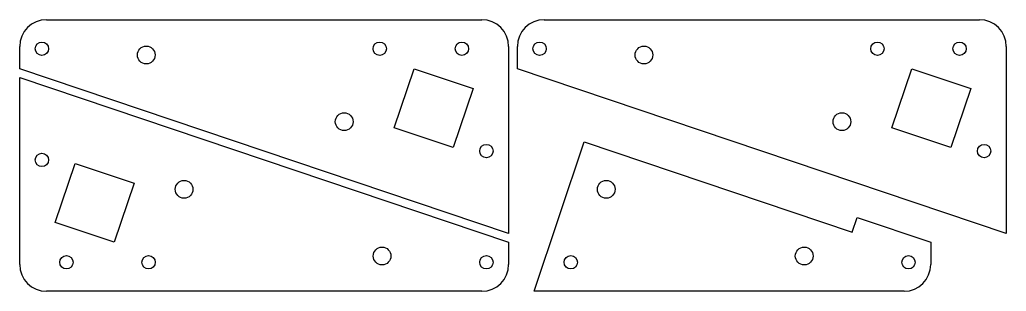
# Model space of a CAD drawing. Extents: x 5 to 227, y -63 to -2.
import ezdxf

# ---------------------------------------------------------------- set-up
doc = ezdxf.new("R2010")
doc.units = 0

# ---------------------------------------------------------------- blocks, each defined once
blk = doc.blocks.new('View0081')
at = {"color": 0, "linetype": 'BYBLOCK'}
for p, q in [((101.421, 93.4132), (107, 110)), ((107, 110), (112, 110)), ((118, 104), (118, 20.7346)), ((104.738, 92.2973), (101.421, 93.4132)), ((84.4616, 32.0157), (104.738, 92.2973)), ((118, 20.7346), (84.4616, 32.0157))]:
    blk.add_line(p, q, dxfattribs=at)
for centre, radius in [((111.5, 105), 1.5), ((110.085, 81.531), 2), ((95.1006, 36.9835), 2), ((111.5, 29), 1.5)]:
    blk.add_circle(centre, radius, dxfattribs=at)
blk.add_arc((112, 104), 6, 0, 90, dxfattribs=at)
blk = doc.blocks.new('View0091')
at = {"color": 0, "linetype": 'BYBLOCK'}
for p, q in [((70, 0), (107, 110)), ((107, 110), (112, 110)), ((118, 104), (118, 6)), ((89.2672, 12.4634), (93.7305, 25.7328)), ((93.7305, 25.7328), (107, 21.2695)), ((107, 21.2695), (102.537, 8)), ((102.537, 8), (89.2672, 12.4634)), ((112, 0), (70, 0))]:
    blk.add_line(p, q, dxfattribs=at)
for centre, radius in [((111.5, 105), 1.5), ((110.085, 81.531), 2), ((95.1006, 36.9835), 2), ((111.5, 29), 1.5), ((111.5, 10.5), 1.5), ((88.5, 5), 1.5)]:
    blk.add_circle(centre, radius, dxfattribs=at)
for centre, start, end in [((112, 104), 0, 90), ((112, 6), -90, 0)]:
    blk.add_arc(centre, 6, start, end, dxfattribs=at)
blk = doc.blocks.new('View0101')
at = {"color": 0, "linetype": 'BYBLOCK'}
for p, q in [((70, 0), (107, 110)), ((107, 110), (112, 110)), ((118, 104), (118, 6)), ((89.2672, 12.4634), (93.7305, 25.7328)), ((93.7305, 25.7328), (107, 21.2695)), ((107, 21.2695), (102.537, 8)), ((102.537, 8), (89.2672, 12.4634)), ((112, 0), (70, 0))]:
    blk.add_line(p, q, dxfattribs=at)
for centre, radius in [((111.5, 105), 1.5), ((110.085, 81.531), 2), ((95.1006, 36.9835), 2), ((111.5, 29), 1.5), ((111.5, 10.5), 1.5), ((88.5, 5), 1.5)]:
    blk.add_circle(centre, radius, dxfattribs=at)
for centre, start, end in [((112, 104), 0, 90), ((112, 6), -90, 0)]:
    blk.add_arc(centre, 6, start, end, dxfattribs=at)
blk = doc.blocks.new('View0111')
at = {"color": 0, "linetype": 'BYBLOCK'}
for p, q in [((70, 0), (107, 110)), ((107, 110), (112, 110)), ((118, 104), (118, 6)), ((89.2672, 12.4634), (93.7305, 25.7328)), ((93.7305, 25.7328), (107, 21.2695)), ((107, 21.2695), (102.537, 8)), ((102.537, 8), (89.2672, 12.4634)), ((112, 0), (70, 0))]:
    blk.add_line(p, q, dxfattribs=at)
for centre, radius in [((111.5, 105), 1.5), ((110.085, 81.531), 2), ((95.1006, 36.9835), 2), ((111.5, 29), 1.5), ((111.5, 10.5), 1.5), ((88.5, 5), 1.5)]:
    blk.add_circle(centre, radius, dxfattribs=at)
for centre, start, end in [((112, 104), 0, 90), ((112, 6), -90, 0)]:
    blk.add_arc(centre, 6, start, end, dxfattribs=at)

msp = doc.modelspace()

# ---------------------------------------------------------------- block references
for name, p, rotation in [('View0111', (115, -120), 90), ('View0091', (227, -120), 90), ('View0101', (5, 55), -90), ('View0081', (100, 55), -90)]:
    msp.add_blockref(name, p, dxfattribs=dict(rotation=rotation))

doc.saveas('drawing.dxf')
